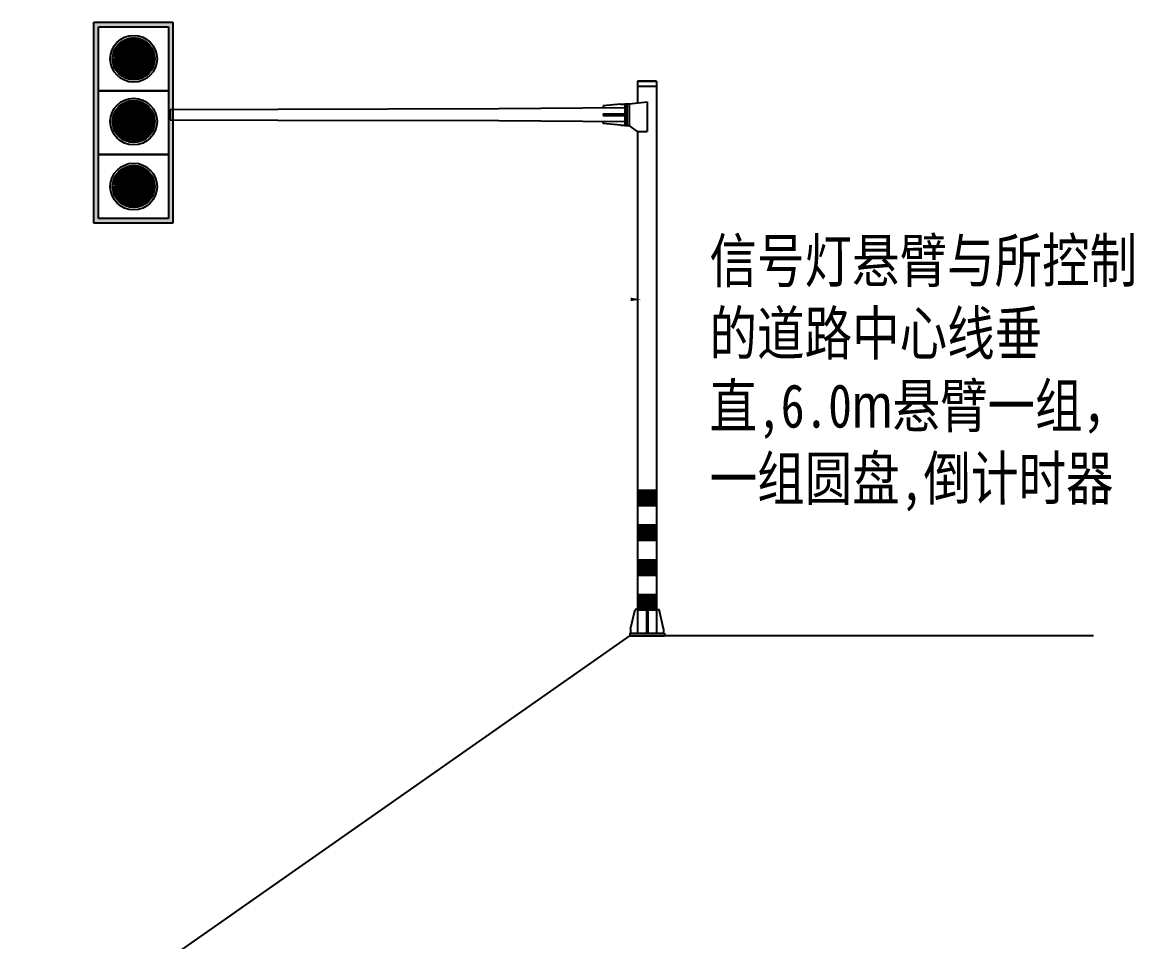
# Model space of a CAD drawing. Header units: millimetres. Extents: x 108070 to 108876, y 12470 to 12955.
# Drawn here: x 108102.82 to 108141.1, y 12753.21 to 12784.89 of the extents above; entities that cross this region are included whole.
import ezdxf

# ---------------------------------------------------------------- set-up
doc = ezdxf.new("R2010")
doc.units = ezdxf.units.MM
doc.header["$LTSCALE"] = 10
doc.layers.add('@-交通信号', color=7, linetype='CONTINUOUS')
doc.styles.add('ST', font='', dxfattribs={"width": 0.8})
doc.styles.get('ST').set_extended_font_data('SimSun')

# ---------------------------------------------------------------- blocks, each defined once
blk = doc.blocks.new('A$C2DB36726')
at = {"layer": '@-交通信号', "color": 0}
for p, q in [((0.925, 19.106), (0.271, 19.106)), ((0.925, 19.106), (0.271, 19.106)), ((0.271, 19.106), (0.926, 19.106)), ((0.271, 19.106), (0.271, 19.106)), ((0.271, 19.106), (0.271, 19.106)), ((0.271, 19.106), (0.271, 19.106)), ((0.271, 19.106), (0.271, 18.356)), ((0.926, 18.921), (0.271, 18.921)), ((-0.023, 18.324), (0.598, 18.392)), ((0.598, 18.392), (0.598, 17.365)), ((-0.171, 18.187), (-4.513, 18.151)), ((-0.321, 18.309), (-0.919, 18.249)), ((-0.919, 18.249), (-0.919, 18.184)), ((-0.321, 18.309), (-0.171, 18.309)), ((-0.171, 18.324), (-0.023, 18.324)), ((-0.171, 18.324), (-0.171, 17.576)), ((-0.097, 18.324), (-0.097, 17.576)), ((-0.023, 18.324), (-0.023, 17.576)), ((-4.513, 17.744), (-0.171, 17.712)), ((-0.919, 17.973), (-0.919, 17.926)), ((-0.919, 17.973), (-0.171, 17.973)), ((-0.919, 17.926), (-0.171, 17.926)), ((-0.919, 17.65), (-0.919, 17.716)), ((-0.321, 17.591), (-0.919, 17.65)), ((-0.321, 17.591), (-0.171, 17.591)), ((-0.171, 17.576), (-0.023, 17.576)), ((0.271, 17.365), (-0.023, 17.576)), ((0.271, 17.365), (0.598, 17.365)), ((0.761, 2.348), (0.271, 2.348)), ((0.759, 2.349), (0.274, 2.349)), ((0.923, 2.349), (0.274, 2.349)), ((0.03, 0.239), (0.181, 0.907)), ((0.271, 0.907), (0.181, 0.907)), ((0.575, 0.907), (0.575, 0.09)), ((0.575, 0.907), (0.622, 0.907)), ((0.622, 0.907), (0.622, 0.09)), ((0.926, 0.907), (1.016, 0.907)), ((1.167, 0.239), (1.016, 0.907)), ((0, 0.09), (1.197, 0.09)), ((0, 0.09), (0, 0)), ((0, 0), (1.197, 0)), ((0.03, 0.239), (0.03, 0.09)), ((1.167, 0.239), (1.167, 0.09)), ((1.197, 0.09), (1.197, 0))]:
    blk.add_line(p, q, dxfattribs=at)
at = {"layer": '@-交通信号', "color": 7}
for p, q in [((0.926, 19.106), (0.926, 0.09)), ((0.271, 17.366), (0.271, 0.09))]:
    blk.add_line(p, q, dxfattribs=at)
at = {"layer": '@-交通信号'}
for p, q in [((-12.122, 18.128), (-15.834, 18.118)), ((-4.513, 18.151), (-12.122, 18.128)), ((-15.834, 17.772), (-12.122, 17.763)), ((-12.122, 17.763), (-4.513, 17.744))]:
    blk.add_line(p, q, dxfattribs=at)
blk.add_lwpolyline([(-15.834, 18.118), (-15.834, 17.772)], dxfattribs=at)
at = {"layer": '@-交通信号', "color": 7, "const_width": 0.598}
blk.add_lwpolyline([(0.926, 4.741), (0.271, 4.741)], dxfattribs=at)
at = {"layer": '@-交通信号', "color": 0, "const_width": 0.598}
for points in [[(0.926, 3.544), (0.271, 3.544)], [(0.926, 2.348), (0.271, 2.348)], [(0.926, 1.151), (0.271, 1.151)]]:
    blk.add_lwpolyline(points, dxfattribs=at)
at = {"layer": '@-交通信号', "color": 0}
blk.add_solid([(0.035, 11.525), (0.035, 11.645), (0.394, 11.585)], dxfattribs=at)
blk = doc.blocks.new('A$C2B1B455F')
at = {"layer": '@-交通信号'}
h = blk.add_hatch(color=256, dxfattribs=at)
h.paths.add_polyline_path([(0, 2.307), (0, 0.733), (0, -0.733), (0, -2.307), (-1.816, -2.307), (-1.816, -0.733), (-1.816, 0.733), (-1.816, 2.307)])
h.paths.add_polyline_path([(-0.106, 2.2), (-0.106, 0.733), (-0.106, -0.733), (-0.106, -2.2), (-1.71, -2.2), (-1.71, -0.733), (-1.71, 0.733), (-1.71, 2.2)], flags=16)
for p, q in [((-1.816, 0.733), (-1.816, 2.307)), ((-1.816, 2.307), (0, 2.307)), ((0, 2.307), (0, 0.733)), ((-1.71, 0.733), (-1.71, 2.2)), ((-1.71, 2.2), (-0.106, 2.2)), ((-0.106, 2.2), (-0.106, 0.733)), ((-0.943, 1.467), (-1.263, 1.788)), ((-0.931, 1.467), (-1.258, 1.794)), ((-0.919, 1.467), (-1.252, 1.8)), ((-0.907, 1.467), (-1.246, 1.806)), ((-0.902, 1.474), (-1.24, 1.812)), ((-0.902, 1.486), (-1.234, 1.818)), ((-0.902, 1.498), (-1.228, 1.824)), ((-0.902, 1.51), (-1.221, 1.83)), ((-0.902, 1.522), (-1.215, 1.835)), ((-0.902, 1.535), (-1.208, 1.841)), ((-0.902, 1.547), (-1.202, 1.846)), ((-0.902, 1.559), (-1.195, 1.852)), ((-0.902, 1.571), (-1.188, 1.857)), ((-0.902, 1.583), (-1.181, 1.862)), ((-0.902, 1.595), (-1.174, 1.867)), ((-0.902, 1.607), (-1.167, 1.871)), ((-0.902, 1.619), (-1.159, 1.876)), ((-0.902, 1.631), (-1.152, 1.881)), ((-0.902, 1.643), (-1.144, 1.885)), ((-0.902, 1.655), (-1.136, 1.89)), ((-0.902, 1.667), (-1.129, 1.894)), ((-0.902, 1.679), (-1.121, 1.898)), ((-0.902, 1.691), (-1.113, 1.902)), ((-0.902, 1.703), (-1.105, 1.906)), ((-0.902, 1.715), (-1.096, 1.91)), ((-0.902, 1.727), (-1.088, 1.913)), ((-0.902, 1.739), (-1.079, 1.917)), ((-0.902, 1.751), (-1.071, 1.92)), ((-0.902, 1.763), (-1.062, 1.923)), ((-0.902, 1.776), (-1.053, 1.926)), ((-0.902, 1.788), (-1.044, 1.929)), ((-0.902, 1.8), (-1.034, 1.932)), ((-0.902, 1.812), (-1.025, 1.935)), ((-0.902, 1.824), (-1.015, 1.937)), ((-0.902, 1.836), (-1.005, 1.939)), ((-0.902, 1.848), (-0.995, 1.941)), ((-0.902, 1.86), (-0.985, 1.943)), ((-0.902, 1.872), (-0.975, 1.945)), ((-0.902, 1.884), (-0.964, 1.946)), ((-0.902, 1.896), (-0.954, 1.948)), ((-0.902, 1.908), (-0.943, 1.949)), ((-0.902, 1.92), (-0.931, 1.95)), ((-0.902, 1.932), (-0.92, 1.95)), ((-0.902, 1.944), (-0.908, 1.95)), ((-0.425, 1.467), (-0.902, 1.944)), ((-0.437, 1.467), (-0.902, 1.932)), ((-0.449, 1.467), (-0.902, 1.92)), ((-0.461, 1.467), (-0.902, 1.908)), ((-0.473, 1.467), (-0.902, 1.896)), ((-0.485, 1.467), (-0.902, 1.884)), ((-0.497, 1.467), (-0.902, 1.872)), ((-0.509, 1.467), (-0.902, 1.86)), ((-0.522, 1.467), (-0.902, 1.848)), ((-0.534, 1.467), (-0.902, 1.836)), ((-0.546, 1.467), (-0.902, 1.824)), ((-0.558, 1.467), (-0.902, 1.812)), ((-0.57, 1.467), (-0.902, 1.8)), ((-0.582, 1.467), (-0.902, 1.788)), ((-0.419, 1.473), (-0.896, 1.95)), ((-0.419, 1.486), (-0.884, 1.95)), ((-0.42, 1.498), (-0.871, 1.949)), ((-0.421, 1.511), (-0.858, 1.948)), ((-0.422, 1.525), (-0.844, 1.947)), ((-0.424, 1.539), (-0.831, 1.945)), ((-0.427, 1.553), (-0.816, 1.943)), ((-0.429, 1.568), (-0.801, 1.94)), ((-0.433, 1.584), (-0.785, 1.936)), ((-0.437, 1.6), (-0.769, 1.932)), ((-0.443, 1.618), (-0.752, 1.927)), ((-0.449, 1.636), (-0.733, 1.92)), ((-0.457, 1.656), (-0.713, 1.912)), ((-0.467, 1.678), (-0.691, 1.902)), ((-0.48, 1.704), (-0.666, 1.889)), ((-0.499, 1.734), (-0.635, 1.87)), ((-0.538, 1.785), (-0.584, 1.831)), ((-1.293, 1.467), (-1.377, 1.552)), ((-1.281, 1.467), (-1.375, 1.562)), ((-1.269, 1.467), (-1.373, 1.572)), ((-1.256, 1.467), (-1.371, 1.582)), ((-1.244, 1.467), (-1.369, 1.592)), ((-1.232, 1.467), (-1.366, 1.601)), ((-1.22, 1.467), (-1.363, 1.61)), ((-1.208, 1.467), (-1.36, 1.619)), ((-1.196, 1.467), (-1.357, 1.628)), ((-1.184, 1.467), (-1.354, 1.637)), ((-1.172, 1.467), (-1.351, 1.646)), ((-1.16, 1.467), (-1.347, 1.655)), ((-1.148, 1.467), (-1.344, 1.663)), ((-1.136, 1.467), (-1.34, 1.671)), ((-1.124, 1.467), (-1.336, 1.679)), ((-1.112, 1.467), (-1.332, 1.687)), ((-1.1, 1.467), (-1.328, 1.695)), ((-1.088, 1.467), (-1.323, 1.703)), ((-1.076, 1.467), (-1.319, 1.711)), ((-1.064, 1.467), (-1.315, 1.718)), ((-1.052, 1.467), (-1.31, 1.726)), ((-1.04, 1.467), (-1.305, 1.733)), ((-1.028, 1.467), (-1.3, 1.74)), ((-1.016, 1.467), (-1.295, 1.747)), ((-1.003, 1.467), (-1.29, 1.754)), ((-0.991, 1.467), (-1.285, 1.761)), ((-0.979, 1.467), (-1.28, 1.768)), ((-0.967, 1.467), (-1.275, 1.775)), ((-0.955, 1.467), (-1.269, 1.781)), ((-0.594, 1.467), (-0.902, 1.776)), ((-0.606, 1.467), (-0.902, 1.763)), ((-0.618, 1.467), (-0.902, 1.751)), ((-0.63, 1.467), (-0.902, 1.739)), ((-0.642, 1.467), (-0.902, 1.727)), ((-0.654, 1.467), (-0.902, 1.715)), ((-0.666, 1.467), (-0.902, 1.703)), ((-0.678, 1.467), (-0.902, 1.691)), ((-0.69, 1.467), (-0.902, 1.679)), ((-0.702, 1.467), (-0.902, 1.667)), ((-0.714, 1.467), (-0.902, 1.655)), ((-0.726, 1.467), (-0.902, 1.643)), ((-0.738, 1.467), (-0.902, 1.631)), ((-0.75, 1.467), (-0.902, 1.619)), ((-0.763, 1.467), (-0.902, 1.607)), ((-0.775, 1.467), (-0.902, 1.595)), ((-0.787, 1.467), (-0.902, 1.583)), ((-0.799, 1.467), (-0.902, 1.571)), ((-0.811, 1.467), (-0.902, 1.559)), ((-0.823, 1.467), (-0.902, 1.547)), ((-0.835, 1.467), (-0.902, 1.535)), ((-0.906, 0.985), (-1.385, 1.463)), ((-0.918, 0.985), (-1.385, 1.451)), ((-0.931, 0.985), (-1.384, 1.438)), ((-0.944, 0.986), (-1.383, 1.425)), ((-0.957, 0.988), (-1.382, 1.412)), ((-0.971, 0.99), (-1.38, 1.398)), ((-0.986, 0.992), (-1.378, 1.384)), ((-0.902, 0.992), (-1.377, 1.467)), ((-1.001, 0.995), (-1.375, 1.369)), ((-1.016, 0.998), (-1.371, 1.353)), ((-1.032, 1.002), (-1.367, 1.337)), ((-0.902, 1.004), (-1.365, 1.467)), ((-1.05, 1.008), (-1.362, 1.32)), ((-1.068, 1.014), (-1.355, 1.301)), ((-0.902, 1.016), (-1.353, 1.467)), ((-1.088, 1.022), (-1.348, 1.281)), ((-0.902, 1.029), (-1.341, 1.467)), ((-0.902, 1.041), (-1.329, 1.467)), ((-0.902, 1.053), (-1.317, 1.467)), ((-0.902, 1.065), (-1.305, 1.467)), ((-0.902, 1.077), (-1.293, 1.467)), ((-0.902, 1.089), (-1.281, 1.467)), ((-0.902, 1.101), (-1.269, 1.467)), ((-0.902, 1.113), (-1.256, 1.467)), ((-0.902, 1.125), (-1.244, 1.467)), ((-0.902, 1.137), (-1.232, 1.467)), ((-0.902, 1.149), (-1.22, 1.467)), ((-0.902, 1.161), (-1.208, 1.467)), ((-0.902, 1.173), (-1.196, 1.467)), ((-0.902, 1.185), (-1.184, 1.467)), ((-0.902, 1.197), (-1.172, 1.467)), ((-0.902, 1.209), (-1.16, 1.467)), ((-0.902, 1.221), (-1.148, 1.467)), ((-0.902, 1.233), (-1.136, 1.467)), ((-0.902, 1.245), (-1.124, 1.467)), ((-0.902, 1.257), (-1.112, 1.467)), ((-0.902, 1.269), (-1.1, 1.467)), ((-0.902, 1.282), (-1.088, 1.467)), ((-0.902, 1.294), (-1.076, 1.467)), ((-0.902, 1.306), (-1.064, 1.467)), ((-0.902, 1.318), (-1.052, 1.467)), ((-0.902, 1.33), (-1.04, 1.467)), ((-0.902, 1.342), (-1.028, 1.467)), ((-0.902, 1.354), (-1.016, 1.467)), ((-0.902, 1.366), (-1.003, 1.467)), ((-0.902, 1.378), (-0.991, 1.467)), ((-0.902, 1.39), (-0.979, 1.467)), ((-0.902, 1.402), (-0.967, 1.467)), ((-0.902, 1.414), (-0.955, 1.467)), ((-0.902, 1.426), (-0.943, 1.467)), ((-0.902, 1.438), (-0.931, 1.467)), ((-0.902, 1.45), (-0.919, 1.467)), ((-0.902, 1.462), (-0.907, 1.467)), ((-0.847, 1.467), (-0.902, 1.522)), ((-0.859, 1.467), (-0.902, 1.51)), ((-0.871, 1.467), (-0.902, 1.498)), ((-0.883, 1.467), (-0.902, 1.486)), ((-0.895, 1.467), (-0.902, 1.474)), ((-0.563, 1.123), (-0.902, 1.462)), ((-0.569, 1.117), (-0.902, 1.45)), ((-0.575, 1.112), (-0.902, 1.438)), ((-0.582, 1.106), (-0.902, 1.426)), ((-0.588, 1.1), (-0.902, 1.414)), ((-0.595, 1.095), (-0.902, 1.402)), ((-0.601, 1.089), (-0.902, 1.39)), ((-0.608, 1.084), (-0.902, 1.378)), ((-0.615, 1.079), (-0.902, 1.366)), ((-0.622, 1.074), (-0.902, 1.354)), ((-0.629, 1.069), (-0.902, 1.342)), ((-0.636, 1.064), (-0.902, 1.33)), ((-0.644, 1.059), (-0.902, 1.318)), ((-0.651, 1.055), (-0.902, 1.306)), ((-0.659, 1.05), (-0.902, 1.294)), ((-0.666, 1.046), (-0.902, 1.282)), ((-0.557, 1.129), (-0.895, 1.467)), ((-0.551, 1.136), (-0.883, 1.467)), ((-0.545, 1.142), (-0.871, 1.467)), ((-0.54, 1.148), (-0.859, 1.467)), ((-0.534, 1.155), (-0.847, 1.467)), ((-0.528, 1.161), (-0.835, 1.467)), ((-0.523, 1.168), (-0.823, 1.467)), ((-0.518, 1.175), (-0.811, 1.467)), ((-0.513, 1.181), (-0.799, 1.467)), ((-0.508, 1.188), (-0.787, 1.467)), ((-0.503, 1.196), (-0.775, 1.467)), ((-0.498, 1.203), (-0.763, 1.467)), ((-0.493, 1.21), (-0.75, 1.467)), ((-0.489, 1.218), (-0.738, 1.467)), ((-0.484, 1.225), (-0.726, 1.467)), ((-0.48, 1.233), (-0.714, 1.467)), ((-0.475, 1.241), (-0.702, 1.467)), ((-0.471, 1.249), (-0.69, 1.467)), ((-0.467, 1.257), (-0.678, 1.467)), ((-0.463, 1.265), (-0.666, 1.467)), ((-0.46, 1.273), (-0.654, 1.467)), ((-0.456, 1.282), (-0.642, 1.467)), ((-0.453, 1.29), (-0.63, 1.467)), ((-0.449, 1.299), (-0.618, 1.467)), ((-0.446, 1.308), (-0.606, 1.467)), ((-0.443, 1.317), (-0.594, 1.467)), ((-0.44, 1.326), (-0.582, 1.467)), ((-0.437, 1.335), (-0.57, 1.467)), ((-0.435, 1.345), (-0.558, 1.467)), ((-0.432, 1.354), (-0.546, 1.467)), ((-0.43, 1.364), (-0.534, 1.467)), ((-0.428, 1.374), (-0.522, 1.467)), ((-0.426, 1.384), (-0.509, 1.467)), ((-0.424, 1.394), (-0.497, 1.467)), ((-0.423, 1.405), (-0.485, 1.467)), ((-0.422, 1.416), (-0.473, 1.467)), ((-1.11, 1.031), (-1.338, 1.26)), ((-1.134, 1.044), (-1.325, 1.235)), ((-1.164, 1.062), (-1.307, 1.205)), ((-1.209, 1.095), (-1.274, 1.16)), ((-0.674, 1.042), (-0.902, 1.269)), ((-0.682, 1.037), (-0.902, 1.257)), ((-0.69, 1.033), (-0.902, 1.245)), ((-0.698, 1.03), (-0.902, 1.233)), ((-0.706, 1.026), (-0.902, 1.221)), ((-0.715, 1.022), (-0.902, 1.209)), ((-0.723, 1.019), (-0.902, 1.197)), ((-0.732, 1.015), (-0.902, 1.185)), ((-0.741, 1.012), (-0.902, 1.173)), ((-0.75, 1.009), (-0.902, 1.161)), ((-0.759, 1.006), (-0.902, 1.149)), ((-0.768, 1.003), (-0.902, 1.137)), ((-0.778, 1.001), (-0.902, 1.125)), ((-0.787, 0.998), (-0.902, 1.113)), ((-0.797, 0.996), (-0.902, 1.101)), ((-0.807, 0.994), (-0.902, 1.089)), ((-0.817, 0.992), (-0.902, 1.077)), ((-0.827, 0.99), (-0.902, 1.065)), ((-0.838, 0.989), (-0.902, 1.053)), ((-0.849, 0.987), (-0.902, 1.041)), ((-0.86, 0.986), (-0.902, 1.029)), ((-0.871, 0.985), (-0.902, 1.016)), ((-0.882, 0.985), (-0.902, 1.004)), ((-1.816, -0.733), (-1.816, 0.733)), ((-1.71, 0.733), (-0.106, 0.733)), ((-1.71, -0.733), (-1.71, 0.733)), ((-0.106, 0.733), (-1.71, 0.733)), ((-0.106, 0.733), (-0.106, -0.733)), ((0, 0.733), (0, -0.733)), ((-1.088, 0.026), (-1.323, 0.262)), ((-1.076, 0.026), (-1.319, 0.269)), ((-1.064, 0.026), (-1.315, 0.277)), ((-1.052, 0.026), (-1.31, 0.284)), ((-1.04, 0.026), (-1.305, 0.291)), ((-1.028, 0.026), (-1.3, 0.299)), ((-1.016, 0.026), (-1.295, 0.306)), ((-1.003, 0.026), (-1.29, 0.313)), ((-0.991, 0.026), (-1.285, 0.32)), ((-0.979, 0.026), (-1.28, 0.326)), ((-0.967, 0.026), (-1.275, 0.333)), ((-0.955, 0.026), (-1.269, 0.34)), ((-0.943, 0.026), (-1.263, 0.346)), ((-0.931, 0.026), (-1.258, 0.352)), ((-0.919, 0.026), (-1.252, 0.359)), ((-0.907, 0.026), (-1.246, 0.365)), ((-0.902, 0.033), (-1.24, 0.371)), ((-0.902, 0.045), (-1.234, 0.377)), ((-0.902, 0.057), (-1.228, 0.382)), ((-0.902, 0.069), (-1.221, 0.388)), ((-0.902, 0.081), (-1.215, 0.394)), ((-0.902, 0.093), (-1.208, 0.399)), ((-0.902, 0.105), (-1.202, 0.405)), ((-0.902, 0.117), (-1.195, 0.41)), ((-0.902, 0.129), (-1.188, 0.415)), ((-0.902, 0.141), (-1.181, 0.42)), ((-0.902, 0.153), (-1.174, 0.425)), ((-0.902, 0.165), (-1.167, 0.43)), ((-0.902, 0.177), (-1.159, 0.435)), ((-0.902, 0.189), (-1.152, 0.439)), ((-0.902, 0.201), (-1.144, 0.444)), ((-0.902, 0.213), (-1.136, 0.448)), ((-0.902, 0.225), (-1.129, 0.452)), ((-0.902, 0.238), (-1.121, 0.456)), ((-0.902, 0.25), (-1.113, 0.46)), ((-0.902, 0.262), (-1.105, 0.464)), ((-0.902, 0.274), (-1.096, 0.468)), ((-0.902, 0.286), (-1.088, 0.472)), ((-0.902, 0.298), (-1.079, 0.475)), ((-0.902, 0.31), (-1.071, 0.478)), ((-0.902, 0.322), (-1.062, 0.482)), ((-0.902, 0.334), (-1.053, 0.485)), ((-0.902, 0.346), (-1.044, 0.488)), ((-0.902, 0.358), (-1.034, 0.49)), ((-0.902, 0.37), (-1.025, 0.493)), ((-0.902, 0.382), (-1.015, 0.495)), ((-0.902, 0.394), (-1.005, 0.498)), ((-0.902, 0.406), (-0.995, 0.5)), ((-0.902, 0.418), (-0.985, 0.502)), ((-0.902, 0.43), (-0.975, 0.503)), ((-0.902, 0.442), (-0.964, 0.505)), ((-0.902, 0.454), (-0.954, 0.506)), ((-0.902, 0.466), (-0.943, 0.507)), ((-0.902, 0.478), (-0.931, 0.508)), ((-0.902, 0.491), (-0.92, 0.509)), ((-0.902, 0.503), (-0.908, 0.509)), ((-0.425, 0.026), (-0.902, 0.503)), ((-0.437, 0.026), (-0.902, 0.491)), ((-0.449, 0.026), (-0.902, 0.478)), ((-0.461, 0.026), (-0.902, 0.466)), ((-0.473, 0.026), (-0.902, 0.454)), ((-0.485, 0.026), (-0.902, 0.442)), ((-0.497, 0.026), (-0.902, 0.43)), ((-0.509, 0.026), (-0.902, 0.418)), ((-0.522, 0.026), (-0.902, 0.406)), ((-0.534, 0.026), (-0.902, 0.394)), ((-0.546, 0.026), (-0.902, 0.382)), ((-0.558, 0.026), (-0.902, 0.37)), ((-0.57, 0.026), (-0.902, 0.358)), ((-0.582, 0.026), (-0.902, 0.346)), ((-0.594, 0.026), (-0.902, 0.334)), ((-0.606, 0.026), (-0.902, 0.322)), ((-0.618, 0.026), (-0.902, 0.31)), ((-0.63, 0.026), (-0.902, 0.298)), ((-0.642, 0.026), (-0.902, 0.286)), ((-0.654, 0.026), (-0.902, 0.274)), ((-0.666, 0.026), (-0.902, 0.262)), ((-0.419, 0.032), (-0.896, 0.509)), ((-0.419, 0.044), (-0.884, 0.509)), ((-0.42, 0.057), (-0.871, 0.508)), ((-0.421, 0.07), (-0.858, 0.507)), ((-0.422, 0.083), (-0.844, 0.505)), ((-0.424, 0.097), (-0.831, 0.504)), ((-0.427, 0.112), (-0.816, 0.501)), ((-0.429, 0.127), (-0.801, 0.498)), ((-0.433, 0.142), (-0.785, 0.495)), ((-0.437, 0.159), (-0.769, 0.49)), ((-0.443, 0.176), (-0.752, 0.485)), ((-0.449, 0.195), (-0.733, 0.478)), ((-0.457, 0.215), (-0.713, 0.47)), ((-0.467, 0.237), (-0.691, 0.46)), ((-0.48, 0.262), (-0.666, 0.447)), ((-0.499, 0.293), (-0.635, 0.428)), ((-0.538, 0.344), (-0.584, 0.39)), ((-1.377, 0.026), (-1.385, 0.034)), ((-0.906, -0.457), (-1.385, 0.022)), ((-0.918, -0.457), (-1.385, 0.009)), ((-1.353, 0.026), (-1.384, 0.057)), ((-1.365, 0.026), (-1.384, 0.045)), ((-1.341, 0.026), (-1.383, 0.068)), ((-1.329, 0.026), (-1.382, 0.079)), ((-1.317, 0.026), (-1.381, 0.09)), ((-1.305, 0.026), (-1.379, 0.1)), ((-1.293, 0.026), (-1.377, 0.111)), ((-0.902, -0.449), (-1.377, 0.026)), ((-1.281, 0.026), (-1.375, 0.121)), ((-1.269, 0.026), (-1.373, 0.131)), ((-1.256, 0.026), (-1.371, 0.14)), ((-1.244, 0.026), (-1.369, 0.15)), ((-1.232, 0.026), (-1.366, 0.159)), ((-0.902, -0.437), (-1.365, 0.026)), ((-1.22, 0.026), (-1.363, 0.169)), ((-1.208, 0.026), (-1.36, 0.178)), ((-1.196, 0.026), (-1.357, 0.187)), ((-1.184, 0.026), (-1.354, 0.196)), ((-0.902, -0.425), (-1.353, 0.026)), ((-1.172, 0.026), (-1.351, 0.204)), ((-1.16, 0.026), (-1.347, 0.213)), ((-1.148, 0.026), (-1.344, 0.221)), ((-0.902, -0.413), (-1.341, 0.026)), ((-1.136, 0.026), (-1.34, 0.23)), ((-1.124, 0.026), (-1.336, 0.238)), ((-1.112, 0.026), (-1.332, 0.246)), ((-0.902, -0.401), (-1.329, 0.026)), ((-1.1, 0.026), (-1.328, 0.254)), ((-0.902, -0.389), (-1.317, 0.026)), ((-0.902, -0.377), (-1.305, 0.026)), ((-0.902, -0.365), (-1.293, 0.026)), ((-0.902, -0.353), (-1.281, 0.026)), ((-0.902, -0.341), (-1.269, 0.026)), ((-0.902, -0.329), (-1.256, 0.026)), ((-0.902, -0.317), (-1.244, 0.026)), ((-0.902, -0.305), (-1.232, 0.026)), ((-0.902, -0.293), (-1.22, 0.026)), ((-0.902, -0.281), (-1.208, 0.026)), ((-0.902, -0.269), (-1.196, 0.026)), ((-0.902, -0.256), (-1.184, 0.026)), ((-0.902, -0.244), (-1.172, 0.026)), ((-0.902, -0.232), (-1.16, 0.026)), ((-0.902, -0.22), (-1.148, 0.026)), ((-0.902, -0.208), (-1.136, 0.026)), ((-0.902, -0.196), (-1.124, 0.026)), ((-0.902, -0.184), (-1.112, 0.026)), ((-0.902, -0.172), (-1.1, 0.026)), ((-0.902, -0.16), (-1.088, 0.026)), ((-0.902, -0.148), (-1.076, 0.026)), ((-0.902, -0.136), (-1.064, 0.026)), ((-0.902, -0.124), (-1.052, 0.026)), ((-0.902, -0.112), (-1.04, 0.026)), ((-0.902, -0.1), (-1.028, 0.026)), ((-0.902, -0.088), (-1.016, 0.026)), ((-0.902, -0.076), (-1.003, 0.026)), ((-0.902, -0.064), (-0.991, 0.026)), ((-0.902, -0.052), (-0.979, 0.026)), ((-0.902, -0.04), (-0.967, 0.026)), ((-0.902, -0.028), (-0.955, 0.026)), ((-0.902, -0.016), (-0.943, 0.026)), ((-0.902, -0.003), (-0.931, 0.026)), ((-0.902, 0.009), (-0.919, 0.026)), ((-0.902, 0.021), (-0.907, 0.026)), ((-0.678, 0.026), (-0.902, 0.25)), ((-0.69, 0.026), (-0.902, 0.238)), ((-0.702, 0.026), (-0.902, 0.225)), ((-0.714, 0.026), (-0.902, 0.213)), ((-0.726, 0.026), (-0.902, 0.201)), ((-0.738, 0.026), (-0.902, 0.189)), ((-0.75, 0.026), (-0.902, 0.177)), ((-0.763, 0.026), (-0.902, 0.165)), ((-0.775, 0.026), (-0.902, 0.153)), ((-0.787, 0.026), (-0.902, 0.141)), ((-0.799, 0.026), (-0.902, 0.129)), ((-0.811, 0.026), (-0.902, 0.117)), ((-0.823, 0.026), (-0.902, 0.105)), ((-0.835, 0.026), (-0.902, 0.093)), ((-0.847, 0.026), (-0.902, 0.081)), ((-0.859, 0.026), (-0.902, 0.069)), ((-0.871, 0.026), (-0.902, 0.057)), ((-0.883, 0.026), (-0.902, 0.045)), ((-0.895, 0.026), (-0.902, 0.033)), ((-0.563, -0.318), (-0.902, 0.021)), ((-0.569, -0.324), (-0.902, 0.009)), ((-0.557, -0.312), (-0.895, 0.026)), ((-0.551, -0.306), (-0.883, 0.026)), ((-0.545, -0.3), (-0.871, 0.026)), ((-0.54, -0.294), (-0.859, 0.026)), ((-0.534, -0.287), (-0.847, 0.026)), ((-0.528, -0.28), (-0.835, 0.026)), ((-0.523, -0.274), (-0.823, 0.026)), ((-0.518, -0.267), (-0.811, 0.026)), ((-0.513, -0.26), (-0.799, 0.026)), ((-0.508, -0.253), (-0.787, 0.026)), ((-0.503, -0.246), (-0.775, 0.026)), ((-0.498, -0.239), (-0.763, 0.026)), ((-0.493, -0.231), (-0.75, 0.026)), ((-0.489, -0.224), (-0.738, 0.026)), ((-0.484, -0.216), (-0.726, 0.026)), ((-0.48, -0.209), (-0.714, 0.026)), ((-0.475, -0.201), (-0.702, 0.026)), ((-0.471, -0.193), (-0.69, 0.026)), ((-0.467, -0.185), (-0.678, 0.026)), ((-0.463, -0.177), (-0.666, 0.026)), ((-0.46, -0.169), (-0.654, 0.026)), ((-0.456, -0.16), (-0.642, 0.026)), ((-0.453, -0.152), (-0.63, 0.026)), ((-0.449, -0.143), (-0.618, 0.026)), ((-0.446, -0.134), (-0.606, 0.026)), ((-0.443, -0.125), (-0.594, 0.026)), ((-0.44, -0.116), (-0.582, 0.026)), ((-0.437, -0.107), (-0.57, 0.026)), ((-0.435, -0.097), (-0.558, 0.026)), ((-0.432, -0.087), (-0.546, 0.026)), ((-0.43, -0.078), (-0.534, 0.026)), ((-0.428, -0.068), (-0.522, 0.026)), ((-0.426, -0.058), (-0.509, 0.026)), ((-0.424, -0.047), (-0.497, 0.026)), ((-0.423, -0.037), (-0.485, 0.026)), ((-0.422, -0.026), (-0.473, 0.026)), ((-0.421, -0.015), (-0.461, 0.026)), ((-0.42, -0.004), (-0.449, 0.026)), ((-0.419, 0.008), (-0.437, 0.026)), ((-0.419, 0.02), (-0.425, 0.026)), ((-0.931, -0.456), (-1.384, -0.003)), ((-0.944, -0.455), (-1.383, -0.016)), ((-0.957, -0.454), (-1.382, -0.03)), ((-0.971, -0.452), (-1.38, -0.044)), ((-0.986, -0.45), (-1.378, -0.058)), ((-1.001, -0.447), (-1.375, -0.073)), ((-1.016, -0.443), (-1.371, -0.088)), ((-1.032, -0.439), (-1.367, -0.105)), ((-1.05, -0.434), (-1.362, -0.122)), ((-1.068, -0.428), (-1.355, -0.14)), ((-1.088, -0.42), (-1.348, -0.16)), ((-1.11, -0.41), (-1.338, -0.182)), ((-1.134, -0.397), (-1.325, -0.207)), ((-1.164, -0.38), (-1.307, -0.237)), ((-0.575, -0.33), (-0.902, -0.003)), ((-0.582, -0.336), (-0.902, -0.016)), ((-0.588, -0.341), (-0.902, -0.028)), ((-0.595, -0.347), (-0.902, -0.04)), ((-0.601, -0.352), (-0.902, -0.052)), ((-0.608, -0.358), (-0.902, -0.064)), ((-0.615, -0.363), (-0.902, -0.076)), ((-0.622, -0.368), (-0.902, -0.088)), ((-0.629, -0.373), (-0.902, -0.1)), ((-0.636, -0.378), (-0.902, -0.112)), ((-0.644, -0.382), (-0.902, -0.124)), ((-0.651, -0.387), (-0.902, -0.136)), ((-0.659, -0.391), (-0.902, -0.148)), ((-0.666, -0.396), (-0.902, -0.16)), ((-0.674, -0.4), (-0.902, -0.172)), ((-0.682, -0.404), (-0.902, -0.184)), ((-0.69, -0.408), (-0.902, -0.196)), ((-0.698, -0.412), (-0.902, -0.208)), ((-0.706, -0.416), (-0.902, -0.22)), ((-0.715, -0.419), (-0.902, -0.232)), ((-0.723, -0.423), (-0.902, -0.244)), ((-1.209, -0.347), (-1.274, -0.282)), ((-0.732, -0.426), (-0.902, -0.256)), ((-0.741, -0.43), (-0.902, -0.269)), ((-0.75, -0.433), (-0.902, -0.281)), ((-0.759, -0.436), (-0.902, -0.293)), ((-0.768, -0.438), (-0.902, -0.305)), ((-0.778, -0.441), (-0.902, -0.317)), ((-0.787, -0.443), (-0.902, -0.329)), ((-0.797, -0.446), (-0.902, -0.341)), ((-0.807, -0.448), (-0.902, -0.353)), ((-0.817, -0.45), (-0.902, -0.365)), ((-0.827, -0.451), (-0.902, -0.377)), ((-0.838, -0.453), (-0.902, -0.389)), ((-0.849, -0.454), (-0.902, -0.401)), ((-0.86, -0.455), (-0.902, -0.413)), ((-0.871, -0.456), (-0.902, -0.425)), ((-0.882, -0.457), (-0.902, -0.437)), ((-0.894, -0.457), (-0.902, -0.449)), ((-1.816, -2.307), (-1.816, -0.733)), ((-0.106, -0.733), (-1.71, -0.733)), ((-1.71, -0.733), (-0.106, -0.733)), ((-1.71, -2.2), (-1.71, -0.733)), ((-0.106, -0.733), (-0.106, -2.2)), ((0, -0.733), (0, -2.307)), ((-0.902, -1.206), (-1.088, -1.02)), ((-0.902, -1.194), (-1.079, -1.017)), ((-0.902, -1.182), (-1.071, -1.013)), ((-0.902, -1.17), (-1.062, -1.01)), ((-0.902, -1.158), (-1.053, -1.007)), ((-0.902, -1.146), (-1.044, -1.004)), ((-0.902, -1.134), (-1.034, -1.002)), ((-0.902, -1.122), (-1.025, -0.999)), ((-0.902, -1.11), (-1.015, -0.996)), ((-0.902, -1.098), (-1.005, -0.994)), ((-0.902, -1.086), (-0.995, -0.992)), ((-0.902, -1.074), (-0.985, -0.99)), ((-0.902, -1.062), (-0.975, -0.989)), ((-0.902, -1.05), (-0.964, -0.987)), ((-0.902, -1.038), (-0.954, -0.986)), ((-0.902, -1.025), (-0.943, -0.985)), ((-0.902, -1.013), (-0.931, -0.984)), ((-0.902, -1.001), (-0.92, -0.983)), ((-0.902, -0.989), (-0.908, -0.983)), ((-0.425, -1.466), (-0.902, -0.989)), ((-0.437, -1.466), (-0.902, -1.001)), ((-0.449, -1.466), (-0.902, -1.013)), ((-0.419, -1.46), (-0.896, -0.983)), ((-0.419, -1.448), (-0.884, -0.983)), ((-0.42, -1.435), (-0.871, -0.984)), ((-0.421, -1.422), (-0.858, -0.985)), ((-0.422, -1.409), (-0.844, -0.986)), ((-0.424, -1.395), (-0.831, -0.988)), ((-0.427, -1.38), (-0.816, -0.991)), ((-0.429, -1.365), (-0.801, -0.994)), ((-0.433, -1.35), (-0.785, -0.997)), ((-0.437, -1.333), (-0.769, -1.002)), ((-0.443, -1.316), (-0.752, -1.007)), ((-0.449, -1.297), (-0.733, -1.013)), ((-1.148, -1.466), (-1.344, -1.271)), ((-1.136, -1.466), (-1.34, -1.262)), ((-1.124, -1.466), (-1.336, -1.254)), ((-1.112, -1.466), (-1.332, -1.246)), ((-1.1, -1.466), (-1.328, -1.238)), ((-1.088, -1.466), (-1.323, -1.23)), ((-1.076, -1.466), (-1.319, -1.223)), ((-1.064, -1.466), (-1.315, -1.215)), ((-1.052, -1.466), (-1.31, -1.208)), ((-1.04, -1.466), (-1.305, -1.2)), ((-1.028, -1.466), (-1.3, -1.193)), ((-1.016, -1.466), (-1.295, -1.186)), ((-1.003, -1.466), (-1.29, -1.179)), ((-0.991, -1.466), (-1.285, -1.172)), ((-0.979, -1.466), (-1.28, -1.165)), ((-0.967, -1.466), (-1.275, -1.159)), ((-0.955, -1.466), (-1.269, -1.152)), ((-0.943, -1.466), (-1.263, -1.146)), ((-0.931, -1.466), (-1.258, -1.139)), ((-0.919, -1.466), (-1.252, -1.133)), ((-0.907, -1.466), (-1.246, -1.127)), ((-0.902, -1.459), (-1.24, -1.121)), ((-0.902, -1.447), (-1.234, -1.115)), ((-0.902, -1.435), (-1.228, -1.109)), ((-0.902, -1.423), (-1.221, -1.104)), ((-0.902, -1.411), (-1.215, -1.098)), ((-0.902, -1.399), (-1.208, -1.093)), ((-0.902, -1.387), (-1.202, -1.087)), ((-0.902, -1.375), (-1.195, -1.082)), ((-0.902, -1.363), (-1.188, -1.077)), ((-0.902, -1.351), (-1.181, -1.072)), ((-0.902, -1.339), (-1.174, -1.067)), ((-0.902, -1.327), (-1.167, -1.062)), ((-0.902, -1.315), (-1.159, -1.057)), ((-0.902, -1.303), (-1.152, -1.053)), ((-0.902, -1.291), (-1.144, -1.048)), ((-0.902, -1.278), (-1.136, -1.044)), ((-0.902, -1.266), (-1.129, -1.04)), ((-0.902, -1.254), (-1.121, -1.035)), ((-0.902, -1.242), (-1.113, -1.031)), ((-0.902, -1.23), (-1.105, -1.028)), ((-0.902, -1.218), (-1.096, -1.024)), ((-0.461, -1.466), (-0.902, -1.025)), ((-0.473, -1.466), (-0.902, -1.038)), ((-0.485, -1.466), (-0.902, -1.05)), ((-0.497, -1.466), (-0.902, -1.062)), ((-0.509, -1.466), (-0.902, -1.074)), ((-0.522, -1.466), (-0.902, -1.086)), ((-0.534, -1.466), (-0.902, -1.098)), ((-0.546, -1.466), (-0.902, -1.11)), ((-0.558, -1.466), (-0.902, -1.122)), ((-0.57, -1.466), (-0.902, -1.134)), ((-0.582, -1.466), (-0.902, -1.146)), ((-0.594, -1.466), (-0.902, -1.158)), ((-0.606, -1.466), (-0.902, -1.17)), ((-0.618, -1.466), (-0.902, -1.182)), ((-0.63, -1.466), (-0.902, -1.194)), ((-0.642, -1.466), (-0.902, -1.206)), ((-0.654, -1.466), (-0.902, -1.218)), ((-0.666, -1.466), (-0.902, -1.23)), ((-0.678, -1.466), (-0.902, -1.242)), ((-0.69, -1.466), (-0.902, -1.254)), ((-0.702, -1.466), (-0.902, -1.266)), ((-0.457, -1.277), (-0.713, -1.021)), ((-0.467, -1.255), (-0.691, -1.031)), ((-0.48, -1.23), (-0.666, -1.045)), ((-0.499, -1.199), (-0.635, -1.064)), ((-0.538, -1.148), (-0.584, -1.102)), ((-0.906, -1.949), (-1.385, -1.47)), ((-0.918, -1.949), (-1.385, -1.483)), ((-0.931, -1.948), (-1.384, -1.495)), ((-0.944, -1.947), (-1.383, -1.508)), ((-0.957, -1.946), (-1.382, -1.522)), ((-1.293, -1.466), (-1.377, -1.381)), ((-0.902, -1.941), (-1.377, -1.466)), ((-1.281, -1.466), (-1.375, -1.371)), ((-1.269, -1.466), (-1.373, -1.361)), ((-1.256, -1.466), (-1.371, -1.351)), ((-1.244, -1.466), (-1.369, -1.342)), ((-1.232, -1.466), (-1.366, -1.332)), ((-0.902, -1.929), (-1.365, -1.466)), ((-1.22, -1.466), (-1.363, -1.323)), ((-1.208, -1.466), (-1.36, -1.314)), ((-1.196, -1.466), (-1.357, -1.305)), ((-1.184, -1.466), (-1.354, -1.296)), ((-0.902, -1.917), (-1.353, -1.466)), ((-1.172, -1.466), (-1.351, -1.288)), ((-1.16, -1.466), (-1.347, -1.279)), ((-0.902, -1.905), (-1.341, -1.466)), ((-0.902, -1.893), (-1.329, -1.466)), ((-0.902, -1.881), (-1.317, -1.466)), ((-0.902, -1.869), (-1.305, -1.466)), ((-0.902, -1.857), (-1.293, -1.466)), ((-0.902, -1.845), (-1.281, -1.466)), ((-0.902, -1.833), (-1.269, -1.466)), ((-0.902, -1.821), (-1.256, -1.466)), ((-0.902, -1.809), (-1.244, -1.466)), ((-0.902, -1.797), (-1.232, -1.466)), ((-0.902, -1.785), (-1.22, -1.466)), ((-0.902, -1.772), (-1.208, -1.466)), ((-0.902, -1.76), (-1.196, -1.466)), ((-0.902, -1.748), (-1.184, -1.466)), ((-0.902, -1.736), (-1.172, -1.466)), ((-0.902, -1.724), (-1.16, -1.466)), ((-0.902, -1.712), (-1.148, -1.466)), ((-0.902, -1.7), (-1.136, -1.466)), ((-0.902, -1.688), (-1.124, -1.466)), ((-0.902, -1.676), (-1.112, -1.466)), ((-0.902, -1.664), (-1.1, -1.466)), ((-0.902, -1.652), (-1.088, -1.466)), ((-0.902, -1.64), (-1.076, -1.466)), ((-0.902, -1.628), (-1.064, -1.466)), ((-0.902, -1.616), (-1.052, -1.466)), ((-0.902, -1.604), (-1.04, -1.466)), ((-0.902, -1.592), (-1.028, -1.466)), ((-0.902, -1.58), (-1.016, -1.466)), ((-0.902, -1.568), (-1.003, -1.466)), ((-0.902, -1.556), (-0.991, -1.466)), ((-0.902, -1.544), (-0.979, -1.466)), ((-0.902, -1.531), (-0.967, -1.466)), ((-0.902, -1.519), (-0.955, -1.466)), ((-0.902, -1.507), (-0.943, -1.466)), ((-0.902, -1.495), (-0.931, -1.466)), ((-0.902, -1.483), (-0.919, -1.466)), ((-0.902, -1.471), (-0.907, -1.466)), ((-0.714, -1.466), (-0.902, -1.278)), ((-0.726, -1.466), (-0.902, -1.291)), ((-0.738, -1.466), (-0.902, -1.303)), ((-0.75, -1.466), (-0.902, -1.315)), ((-0.763, -1.466), (-0.902, -1.327)), ((-0.775, -1.466), (-0.902, -1.339)), ((-0.787, -1.466), (-0.902, -1.351)), ((-0.799, -1.466), (-0.902, -1.363)), ((-0.811, -1.466), (-0.902, -1.375)), ((-0.823, -1.466), (-0.902, -1.387)), ((-0.835, -1.466), (-0.902, -1.399)), ((-0.847, -1.466), (-0.902, -1.411)), ((-0.859, -1.466), (-0.902, -1.423)), ((-0.871, -1.466), (-0.902, -1.435)), ((-0.883, -1.466), (-0.902, -1.447)), ((-0.895, -1.466), (-0.902, -1.459)), ((-0.563, -1.81), (-0.902, -1.471)), ((-0.569, -1.816), (-0.902, -1.483)), ((-0.575, -1.822), (-0.902, -1.495)), ((-0.582, -1.828), (-0.902, -1.507)), ((-0.588, -1.833), (-0.902, -1.519)), ((-0.557, -1.804), (-0.895, -1.466)), ((-0.551, -1.798), (-0.883, -1.466)), ((-0.545, -1.792), (-0.871, -1.466)), ((-0.54, -1.785), (-0.859, -1.466)), ((-0.534, -1.779), (-0.847, -1.466)), ((-0.528, -1.772), (-0.835, -1.466)), ((-0.523, -1.766), (-0.823, -1.466)), ((-0.518, -1.759), (-0.811, -1.466)), ((-0.513, -1.752), (-0.799, -1.466)), ((-0.508, -1.745), (-0.787, -1.466)), ((-0.503, -1.738), (-0.775, -1.466)), ((-0.498, -1.731), (-0.763, -1.466)), ((-0.493, -1.723), (-0.75, -1.466)), ((-0.489, -1.716), (-0.738, -1.466)), ((-0.484, -1.708), (-0.726, -1.466)), ((-0.48, -1.701), (-0.714, -1.466)), ((-0.475, -1.693), (-0.702, -1.466)), ((-0.471, -1.685), (-0.69, -1.466)), ((-0.467, -1.677), (-0.678, -1.466)), ((-0.463, -1.669), (-0.666, -1.466)), ((-0.46, -1.66), (-0.654, -1.466)), ((-0.456, -1.652), (-0.642, -1.466)), ((-0.453, -1.643), (-0.63, -1.466)), ((-0.449, -1.635), (-0.618, -1.466)), ((-0.446, -1.626), (-0.606, -1.466)), ((-0.443, -1.617), (-0.594, -1.466)), ((-0.44, -1.608), (-0.582, -1.466)), ((-0.437, -1.598), (-0.57, -1.466)), ((-0.435, -1.589), (-0.558, -1.466)), ((-0.432, -1.579), (-0.546, -1.466)), ((-0.43, -1.57), (-0.534, -1.466)), ((-0.428, -1.56), (-0.522, -1.466)), ((-0.426, -1.549), (-0.509, -1.466)), ((-0.424, -1.539), (-0.497, -1.466)), ((-0.423, -1.528), (-0.485, -1.466)), ((-0.422, -1.518), (-0.473, -1.466)), ((-0.971, -1.944), (-1.38, -1.535)), ((-0.986, -1.942), (-1.378, -1.55)), ((-1.001, -1.939), (-1.375, -1.565)), ((-1.016, -1.935), (-1.371, -1.58)), ((-1.032, -1.931), (-1.367, -1.597)), ((-1.05, -1.926), (-1.362, -1.614)), ((-1.068, -1.92), (-1.355, -1.632)), ((-1.088, -1.912), (-1.348, -1.652)), ((-1.11, -1.902), (-1.338, -1.674)), ((-1.134, -1.889), (-1.325, -1.698)), ((-1.164, -1.872), (-1.307, -1.728)), ((-1.209, -1.839), (-1.274, -1.773)), ((-0.595, -1.839), (-0.902, -1.531)), ((-0.601, -1.844), (-0.902, -1.544)), ((-0.608, -1.849), (-0.902, -1.556)), ((-0.615, -1.855), (-0.902, -1.568)), ((-0.622, -1.86), (-0.902, -1.58)), ((-0.629, -1.865), (-0.902, -1.592)), ((-0.636, -1.869), (-0.902, -1.604)), ((-0.644, -1.874), (-0.902, -1.616)), ((-0.651, -1.879), (-0.902, -1.628)), ((-0.659, -1.883), (-0.902, -1.64)), ((-0.666, -1.888), (-0.902, -1.652)), ((-0.674, -1.892), (-0.902, -1.664)), ((-0.682, -1.896), (-0.902, -1.676)), ((-0.69, -1.9), (-0.902, -1.688)), ((-0.698, -1.904), (-0.902, -1.7)), ((-0.706, -1.908), (-0.902, -1.712)), ((-0.715, -1.911), (-0.902, -1.724)), ((-0.723, -1.915), (-0.902, -1.736)), ((-0.732, -1.918), (-0.902, -1.748)), ((-0.741, -1.921), (-0.902, -1.76)), ((-0.75, -1.924), (-0.902, -1.772)), ((-0.759, -1.927), (-0.902, -1.785)), ((-0.768, -1.93), (-0.902, -1.797)), ((-0.778, -1.933), (-0.902, -1.809)), ((-0.787, -1.935), (-0.902, -1.821)), ((-0.797, -1.937), (-0.902, -1.833)), ((-0.807, -1.94), (-0.902, -1.845)), ((-0.817, -1.942), (-0.902, -1.857)), ((-0.827, -1.943), (-0.902, -1.869)), ((-0.838, -1.945), (-0.902, -1.881)), ((-0.849, -1.946), (-0.902, -1.893)), ((-0.86, -1.947), (-0.902, -1.905)), ((-0.871, -1.948), (-0.902, -1.917)), ((-0.882, -1.949), (-0.902, -1.929)), ((-0.106, -2.2), (-1.71, -2.2)), ((0, -2.307), (-1.816, -2.307))]:
    blk.add_line(p, q, dxfattribs=at)
for centre, major_axis, start_param, end_param in [((-0.902, 1.467), (0.379, 0.379), 5.497787, 11.780972), ((-0.902, 1.467), (-0.342, 0.342), 3.926991, 10.210176), ((-0.902, 0.026), (0.379, 0.379), 5.497787, 11.780972), ((-0.902, 0.026), (-0.342, 0.342), 3.926991, 10.210176), ((-0.902, -1.466), (0.379, 0.379), 5.497787, 11.780972), ((-0.902, -1.466), (-0.342, 0.342), 3.926991, 10.210176)]:
    blk.add_ellipse(centre, major_axis=major_axis, ratio=1, start_param=start_param, end_param=end_param, dxfattribs=at)

msp = doc.modelspace()

# ---------------------------------------------------------------- linework, layer by layer
at = {"layer": '@-交通信号'}
msp.add_line((108102.816, 12749.092), (108123.74, 12763.755), dxfattribs=at)
msp.add_lwpolyline([(108139.708, 12763.755), (108123.74, 12763.755)], dxfattribs=at)

# ---------------------------------------------------------------- block references
at = {"layer": '@-交通信号', "xscale": 1.5, "yscale": 1.5, "zscale": 1.5}
msp.add_blockref('A$C2B1B455F', (108108.007, 12781.428), dxfattribs=at)
at = {"layer": '@-交通信号', "rotation": 359.9999999084945}
msp.add_blockref('A$C2DB36726', (108123.74, 12763.755), dxfattribs=at)

# ---------------------------------------------------------------- texts
at = {"layer": '@-交通信号', "insert": (108126.483, 12777.421), "char_height": 1.5, "width": 14.80904, "attachment_point": 1, "rotation": 0.0547, "style": 'ST'}
msp.add_mtext('信号灯悬臂与所控制的道路中心线垂直,6.0{\\fArial|b0|i0|c0|p32;m}悬臂一组，一组圆盘,倒计时器', dxfattribs=at)

doc.saveas('drawing.dxf')
